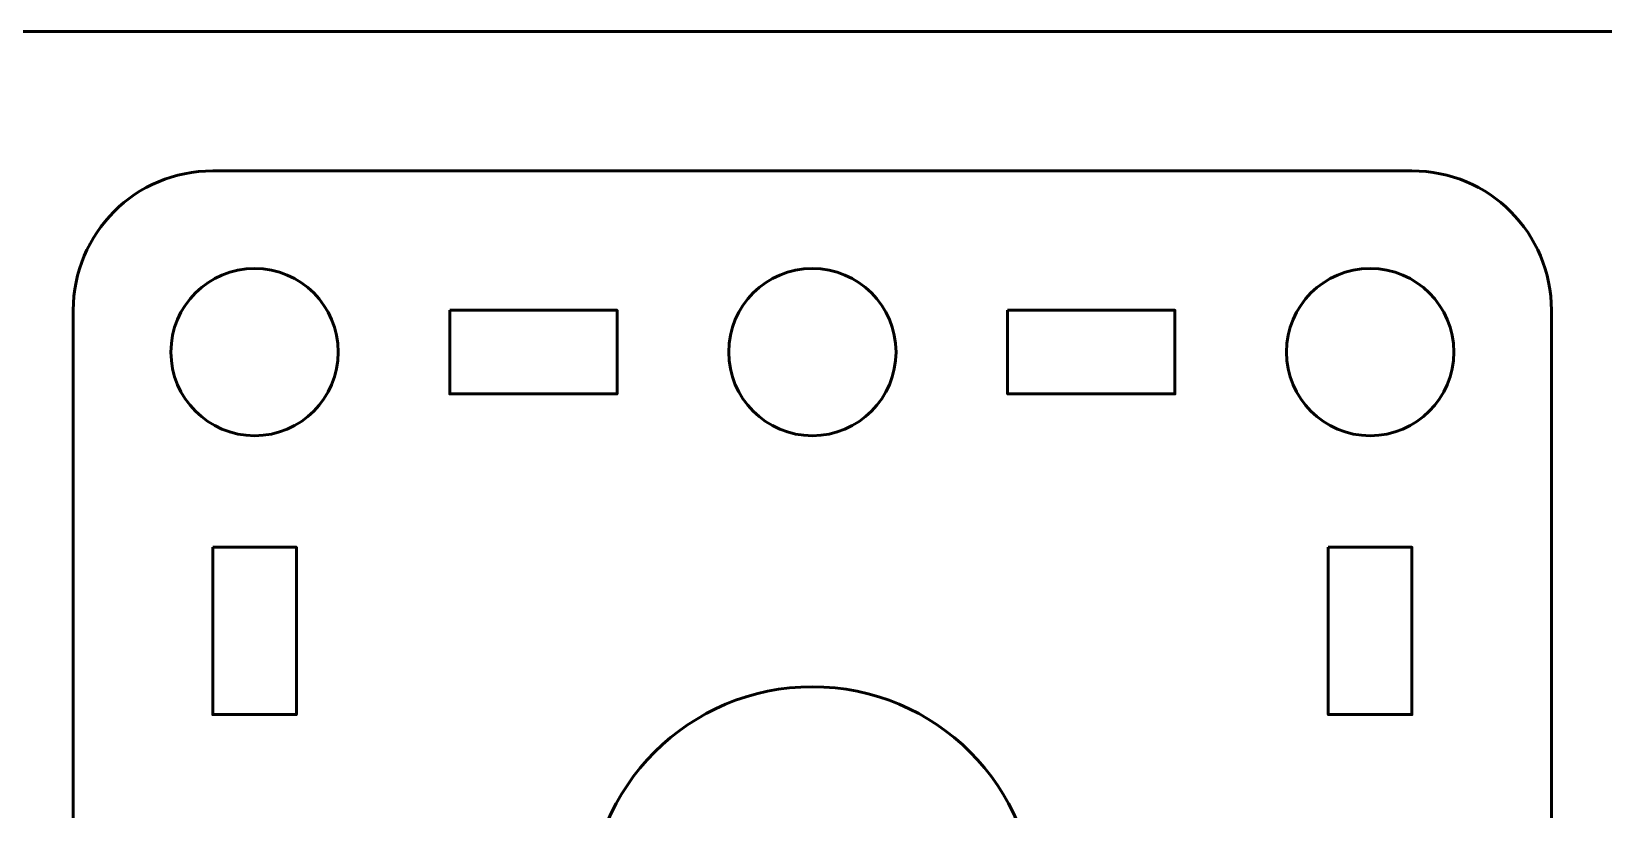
# Model space of a CAD drawing. Header units: centimetres. Extents: x -21 to 0, y -29.7 to 0.
# Drawn here: x -11.3 to -5.66, y -2.79 to 0 of the extents above; entities that cross this region are included whole.
import ezdxf

# ---------------------------------------------------------------- set-up
doc = ezdxf.new("R2010")
doc.units = ezdxf.units.CM
doc.header["$MEASUREMENT"] = 0
doc.layers.add('Layer 1', color=7, linetype='Continuous')

msp = doc.modelspace()

# ---------------------------------------------------------------- linework, layer by layer
at = {"layer": 'Layer 1', "color": 22, "lineweight": 53}
msp.add_open_spline([(-21.00003, -29.19995), (-21.00003, -29.19995), (-21.00003, -0.49992), (-21.00003, -0.49992), (-21.00003, -0.49992), (-21.00003, -0.22295), (-20.77694, 0.00004), (-20.49994, 0.00004), (-20.49994, 0.00004), (-20.49994, 0.00004), (-0.50008, 0.00004), (-0.50008, 0.00004), (-0.50008, 0.00004), (-0.22294, 0.00004), (0.00002, -0.22295), (0.00002, -0.49992), (0.00002, -0.49992), (0.00002, -0.49992), (0.00002, -29.19995), (0.00002, -29.19995), (0.00002, -29.19995), (0.00002, -29.47695), (-0.22294, -29.70004), (-0.50008, -29.70004), (-0.50008, -29.70004), (-0.50008, -29.70004), (-20.49994, -29.70004), (-20.49994, -29.70004), (-20.49994, -29.70004), (-20.77694, -29.70004), (-21.00003, -29.47695), (-21.00003, -29.19995)], degree=3, knots=[0, 0, 0, 0, 0.125, 0.125, 0.125, 0.125, 0.25, 0.25, 0.25, 0.25, 0.375, 0.375, 0.375, 0.375, 0.5, 0.5, 0.5, 0.5, 0.625, 0.625, 0.625, 0.625, 0.75, 0.75, 0.75, 0.75, 0.875, 0.875, 0.875, 0.875, 1, 1, 1, 1], dxfattribs=at)
at = {"layer": 'Layer 1', "color": 114, "lineweight": 53}
msp.add_open_spline([(-10.64995, -0.49994), (-10.64995, -0.49994), (-6.35006, -0.49994), (-6.35006, -0.49994), (-6.35006, -0.49994), (-6.07306, -0.49994), (-5.84996, -0.72303), (-5.84996, -1.00003), (-5.84996, -1.00003), (-5.84996, -1.00003), (-5.84996, -5.29989), (-5.84996, -5.29989), (-5.84996, -5.29989), (-5.84996, -5.57703), (-6.07306, -5.79999), (-6.35006, -5.79999), (-6.35006, -5.79999), (-6.35006, -5.79999), (-10.64995, -5.79999), (-10.64995, -5.79999), (-10.64995, -5.79999), (-10.92695, -5.79999), (-11.15005, -5.57703), (-11.15005, -5.29989), (-11.15005, -5.29989), (-11.15005, -5.29989), (-11.15005, -1.00003), (-11.15005, -1.00003), (-11.15005, -1.00003), (-11.15005, -0.72303), (-10.92695, -0.49994), (-10.64995, -0.49994)], degree=3, knots=[0, 0, 0, 0, 0.125, 0.125, 0.125, 0.125, 0.25, 0.25, 0.25, 0.25, 0.375, 0.375, 0.375, 0.375, 0.5, 0.5, 0.5, 0.5, 0.625, 0.625, 0.625, 0.625, 0.75, 0.75, 0.75, 0.75, 0.875, 0.875, 0.875, 0.875, 1, 1, 1, 1], dxfattribs=at)
at = {"layer": 'Layer 1', "lineweight": 53}
for points in [[(-10.19994, -1.14997), (-10.19994, -1.31574), (-10.33432, -1.44997), (-10.49995, -1.44997), (-10.49995, -1.44997), (-10.66572, -1.44997), (-10.79995, -1.31574), (-10.79995, -1.14997), (-10.79995, -1.14997), (-10.79995, -0.9843), (-10.66572, -0.84996), (-10.49995, -0.84996), (-10.49995, -0.84996), (-10.33432, -0.84996), (-10.19994, -0.9843), (-10.19994, -1.14997)], [(-8.20002, -1.14997), (-8.20002, -1.31574), (-8.33436, -1.44997), (-8.50001, -1.44997), (-8.50001, -1.44997), (-8.66564, -1.44997), (-8.80002, -1.31574), (-8.80002, -1.14997), (-8.80002, -1.14997), (-8.80002, -0.9843), (-8.66564, -0.84996), (-8.50001, -0.84996), (-8.50001, -0.84996), (-8.33436, -0.84996), (-8.20002, -0.9843), (-8.20002, -1.14997)], [(-6.20005, -1.14997), (-6.20005, -1.31574), (-6.33429, -1.44997), (-6.50006, -1.44997), (-6.50006, -1.44997), (-6.66572, -1.44997), (-6.80006, -1.31574), (-6.80006, -1.14997), (-6.80006, -1.14997), (-6.80006, -0.9843), (-6.66572, -0.84996), (-6.50006, -0.84996), (-6.50006, -0.84996), (-6.33429, -0.84996), (-6.20005, -0.9843), (-6.20005, -1.14997)], [(-9.80004, -1.00003), (-9.80004, -1.00003), (-9.20003, -1.00003), (-9.20003, -1.00003), (-9.20003, -1.00003), (-9.20003, -1.00003), (-9.20003, -1.30004), (-9.20003, -1.30004), (-9.20003, -1.30004), (-9.20003, -1.30004), (-9.80004, -1.30004), (-9.80004, -1.30004), (-9.80004, -1.30004), (-9.80004, -1.30004), (-9.80004, -1.00003), (-9.80004, -1.00003)], [(-7.79997, -1.00003), (-7.79997, -1.00003), (-7.19997, -1.00003), (-7.19997, -1.00003), (-7.19997, -1.00003), (-7.19997, -1.00003), (-7.19997, -1.30004), (-7.19997, -1.30004), (-7.19997, -1.30004), (-7.19997, -1.30004), (-7.79997, -1.30004), (-7.79997, -1.30004), (-7.79997, -1.30004), (-7.79997, -1.30004), (-7.79997, -1.00003), (-7.79997, -1.00003)], [(-10.65002, -1.84998), (-10.65002, -1.84998), (-10.35002, -1.84998), (-10.35002, -1.84998), (-10.35002, -1.84998), (-10.35002, -1.84998), (-10.35002, -2.44999), (-10.35002, -2.44999), (-10.35002, -2.44999), (-10.35002, -2.44999), (-10.65002, -2.44999), (-10.65002, -2.44999), (-10.65002, -2.44999), (-10.65002, -2.44999), (-10.65002, -1.84998), (-10.65002, -1.84998)], [(-6.64999, -1.84998), (-6.64999, -1.84998), (-6.34998, -1.84998), (-6.34998, -1.84998), (-6.34998, -1.84998), (-6.34998, -1.84998), (-6.34998, -2.44999), (-6.34998, -2.44999), (-6.34998, -2.44999), (-6.34998, -2.44999), (-6.64999, -2.44999), (-6.64999, -2.44999), (-6.64999, -2.44999), (-6.64999, -2.44999), (-6.64999, -1.84998), (-6.64999, -1.84998)], [(-7.70001, -3.15003), (-7.70001, -3.59171), (-8.05825, -3.95003), (-8.50001, -3.95003), (-8.50001, -3.95003), (-8.94169, -3.95003), (-9.30003, -3.59171), (-9.30003, -3.15003), (-9.30003, -3.15003), (-9.30003, -2.70798), (-8.94169, -2.35003), (-8.50001, -2.35003), (-8.50001, -2.35003), (-8.05825, -2.35003), (-7.70001, -2.70798), (-7.70001, -3.15003)]]:
    msp.add_open_spline(points, degree=3, knots=[0, 0, 0, 0, 0.25, 0.25, 0.25, 0.25, 0.5, 0.5, 0.5, 0.5, 0.75, 0.75, 0.75, 0.75, 1, 1, 1, 1], dxfattribs=at)

doc.saveas('drawing.dxf')
